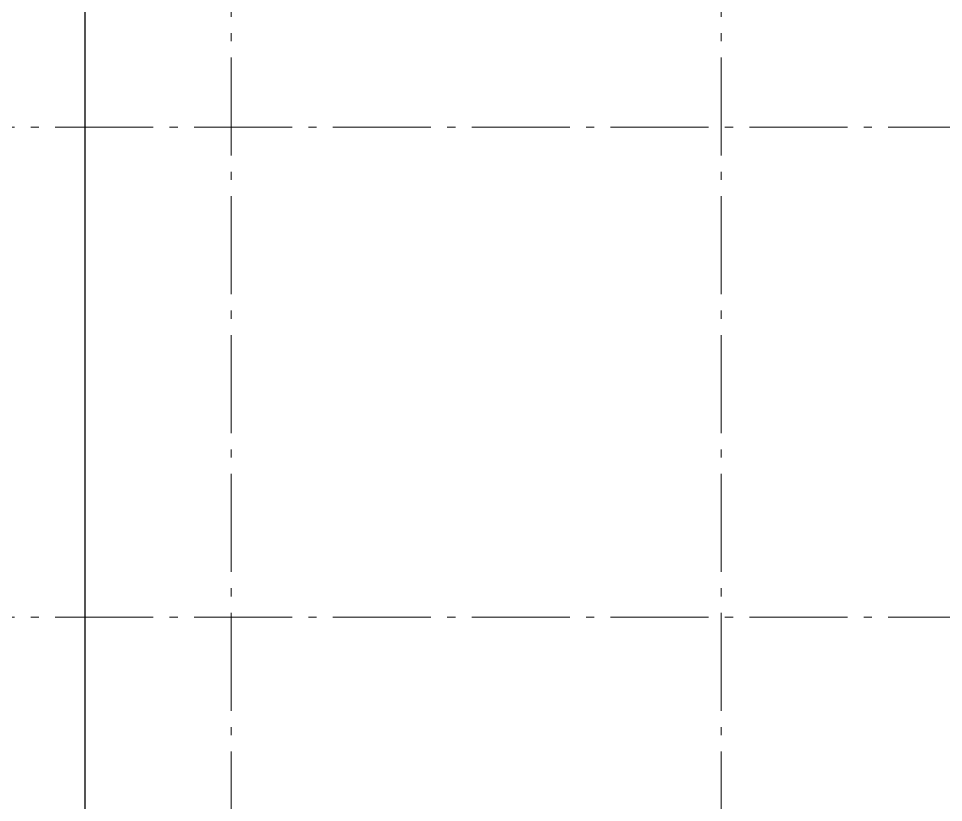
# Model space of a CAD drawing. Header units: millimetres. Extents: x -187347 to 135007, y -6415 to 292048.
# Drawn here: x -59542 to -48216, y 59784 to 69387 of the extents above; entities that cross this region are included whole.
import ezdxf

# ---------------------------------------------------------------- set-up
doc = ezdxf.new("R2010")
doc.units = ezdxf.units.MM
doc.header["$LTSCALE"] = 100
doc.linetypes.add('Z_LINE-CNTR', pattern=[17, 12, -2, 1, -2])
doc.layers.add('S-GRID', color=7, linetype='Continuous', lineweight=5)
doc.layers.add('STEEL', color=5, linetype='Continuous')

# ---------------------------------------------------------------- blocks, each defined once
blk = doc.blocks.new('steel weighing')
at = {"layer": 'STEEL', "color": 6, "linetype": 'ByBlock', "ltscale": 20}
blk.add_line((858983.1, 687739.1), (858983.1, 769785.6), dxfattribs=at)

msp = doc.modelspace()

# ---------------------------------------------------------------- linework, layer by layer
at = {"layer": 'S-GRID', "color": 152, "linetype": 'Z_LINE-CNTR'}
for p, q in [((-56939.9, 111408.8), (-56939.9, -6038.2)), ((-50939.9, 111408.8), (-50939.9, -6038.2)), ((-89691.4, 68055), (-18064, 68055)), ((-89691.4, 62055), (-18064, 62055))]:
    msp.add_line(p, q, dxfattribs=at)

# ---------------------------------------------------------------- block references
at = {"layer": 'STEEL', "color": 6, "linetype": 'ByBlock'}
msp.add_blockref('steel weighing', (-917708.7, -686445.9, -1.7), dxfattribs=at)

doc.saveas('drawing.dxf')
